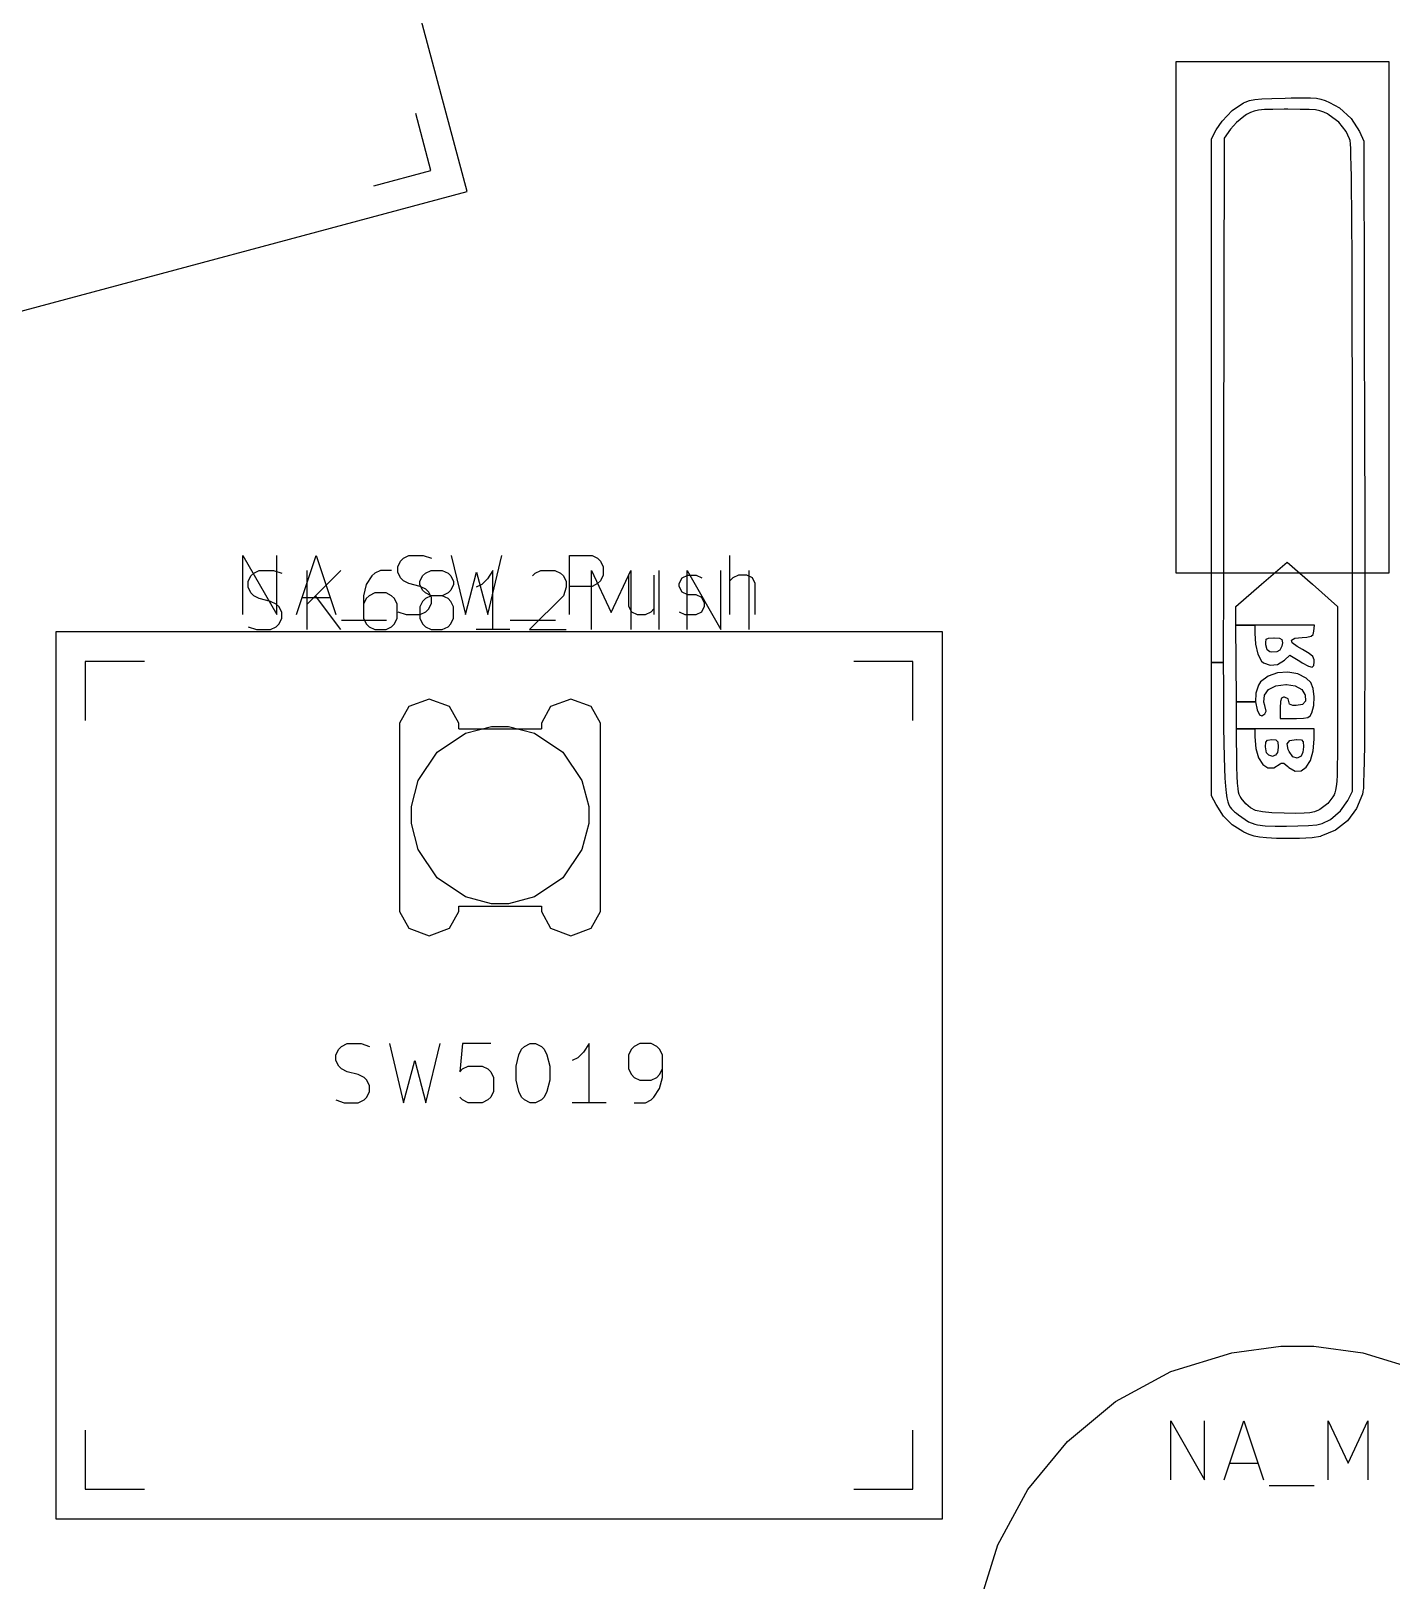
# Model space of a CAD drawing. Extents: x 0 to 141, y 0 to 216.
# Drawn here: x 77.66 to 100.66, y 53.55 to 79.76 of the extents above; entities that cross this region are included whole.
import ezdxf

# ---------------------------------------------------------------- set-up
doc = ezdxf.new("R2010")
doc.units = 0
doc.layers.get('0').update_dxf_attribs({"linetype": 'CONTINUOUS'})

msp = doc.modelspace()

# ---------------------------------------------------------------- linework, layer by layer
at = {"color": 0}
for p, q in [((85.0346, 77.0435), (81.1526, 91.5321)), ((97.0262, 79.2399), (100.626, 79.2399)), ((97.0262, 70.5887), (97.0262, 79.2399)), ((100.626, 79.2399), (100.626, 70.5887)), ((97.8048, 78.2355), (97.9745, 78.4144)), ((97.9745, 78.4144), (98.1661, 78.5428)), ((98.1661, 78.5428), (98.195, 78.5566)), ((98.195, 78.5566), (98.2652, 78.5813)), ((98.2832, 78.3788), (98.2169, 78.3442)), ((98.2652, 78.5813), (98.3548, 78.5978)), ((98.3463, 78.4035), (98.2832, 78.3788)), ((98.4208, 78.4186), (98.3463, 78.4035)), ((98.3548, 78.5978), (98.4772, 78.6102)), ((98.5213, 78.4281), (98.4208, 78.4186)), ((98.4772, 78.6102), (98.6441, 78.6183)), ((98.6607, 78.4324), (98.5213, 78.4281)), ((98.6441, 78.6183), (98.8702, 78.6239)), ((98.855, 78.4338), (98.6607, 78.4324)), ((98.9143, 78.4338), (98.855, 78.4338)), ((98.8702, 78.6239), (98.9693, 78.6268)), ((99.1224, 78.4324), (98.9143, 78.4338)), ((98.9693, 78.6268), (99.1595, 78.6282)), ((99.2738, 78.4296), (99.1224, 78.4324)), ((99.1595, 78.6282), (99.2974, 78.6268)), ((99.3814, 78.4229), (99.2738, 78.4296)), ((99.2974, 78.6268), (99.3994, 78.6197)), ((99.4586, 78.4091), (99.3814, 78.4229)), ((99.3994, 78.6197), (99.4763, 78.6045)), ((99.5232, 78.3869), (99.4586, 78.4091)), ((99.4763, 78.6045), (99.5468, 78.5813)), ((99.5853, 78.3551), (99.5232, 78.3869)), ((99.5468, 78.5813), (99.6227, 78.5495)), ((99.6227, 78.5495), (99.7878, 78.456)), ((99.7878, 78.456), (99.985, 78.2782)), ((84.4215, 77.3977), (84.1636, 78.3636)), ((97.7057, 78.0838), (97.8048, 78.2355)), ((98.0475, 78.2119), (97.948, 78.099)), ((98.1699, 78.3138), (98.0475, 78.2119)), ((98.2169, 78.3442), (98.1699, 78.3138)), ((99.617, 78.3361), (99.5853, 78.3551)), ((99.7797, 78.2147), (99.617, 78.3361)), ((99.901, 78.0577), (99.7797, 78.2147)), ((99.985, 78.2782), (100.128, 78.0577)), ((97.6242, 77.9321), (97.7057, 78.0838)), ((97.6242, 69.0771), (97.6242, 77.9321)), ((97.8394, 77.9431), (97.8299, 72.4394)), ((97.948, 78.099), (97.8394, 77.9431)), ((99.9614, 77.9364), (99.901, 78.0577)), ((99.9684, 77.9089), (99.9614, 77.9364)), ((99.974, 77.8524), (99.9684, 77.9089)), ((99.9793, 77.7656), (99.974, 77.8524)), ((100.128, 78.0577), (100.204, 77.8965)), ((100.204, 77.8965), (100.215, 72.4863)), ((99.9836, 77.6429), (99.9793, 77.7656)), ((99.9878, 77.4845), (99.9836, 77.6429)), ((83.4552, 77.1384), (84.4215, 77.3977)), ((99.9917, 77.2873), (99.9878, 77.4845)), ((99.9945, 77.046), (99.9917, 77.2873)), ((70.546, 73.1615), (85.0346, 77.0435)), ((99.9973, 76.7609), (99.9945, 77.046)), ((100, 76.4261), (99.9973, 76.7609)), ((100.002, 76.0402), (100, 76.4261)), ((100.003, 75.6006), (100.002, 76.0402)), ((100.004, 75.1046), (100.003, 75.6006)), ((100.005, 74.549), (100.004, 75.1046)), ((100.007, 73.9302), (100.005, 74.549)), ((100.007, 66.9025), (100.007, 73.9302)), ((97.8299, 72.4394), (97.8284, 71.9914)), ((100.215, 72.4863), (100.216, 71.9818)), ((97.8284, 71.9914), (97.827, 71.2819)), ((100.216, 71.9818), (100.216, 71.2156)), ((97.827, 71.2819), (97.8256, 70.6395)), ((100.216, 71.2156), (100.218, 70.5171)), ((81.2408, 69.8885), (81.2408, 70.8889)), ((81.2408, 70.8889), (81.8113, 69.8885)), ((81.8113, 69.8885), (81.8113, 70.8889)), ((82.145, 69.8885), (82.4784, 70.8889)), ((82.4784, 70.8889), (82.8118, 69.8885)), ((83.8592, 70.6988), (83.9075, 70.794)), ((83.9075, 70.794), (83.9541, 70.8424)), ((83.9541, 70.8424), (84.0493, 70.8889)), ((84.0493, 70.8889), (84.2878, 70.8889)), ((84.2878, 70.8889), (84.431, 70.8424)), ((84.7644, 70.8889), (85.0029, 69.8885)), ((85.3832, 69.8885), (85.6216, 70.8889)), ((86.7639, 69.8885), (86.7639, 70.8889)), ((86.7639, 70.8889), (87.1456, 70.8889)), ((87.1456, 70.8889), (87.2409, 70.8424)), ((87.2409, 70.8424), (87.2878, 70.794)), ((87.2878, 70.794), (87.3358, 70.6988)), ((89.4789, 69.8885), (89.4789, 70.8889)), ((98.4705, 70.4014), (98.9072, 70.7775)), ((98.9072, 70.7775), (99.3316, 70.4014)), ((81.3276, 70.4465), (81.376, 70.5418)), ((81.376, 70.5418), (81.4229, 70.5887)), ((81.4229, 70.5887), (81.5178, 70.6367)), ((81.5178, 70.6367), (81.7563, 70.6367)), ((81.7563, 70.6367), (81.8995, 70.5887)), ((82.3281, 69.6366), (82.3281, 70.6367)), ((82.8985, 70.6367), (82.3281, 70.0648)), ((83.4224, 70.5418), (83.3272, 70.3986)), ((83.4704, 70.5887), (83.4224, 70.5418)), ((83.5656, 70.6367), (83.4704, 70.5887)), ((83.7558, 70.6367), (83.5656, 70.6367)), ((83.8592, 70.6039), (83.8592, 70.6988)), ((83.9075, 70.5086), (83.8592, 70.6039)), ((84.2328, 70.4465), (84.2793, 70.5418)), ((84.2793, 70.5418), (84.3276, 70.5887)), ((84.3276, 70.5887), (84.4229, 70.6367)), ((84.4229, 70.6367), (84.613, 70.6367)), ((84.613, 70.6367), (84.7094, 70.5887)), ((84.7094, 70.5887), (84.7563, 70.5418)), ((84.7563, 70.5418), (84.8046, 70.4465)), ((85.0029, 69.8885), (85.193, 70.6039)), ((85.193, 70.6039), (85.3832, 69.8885)), ((85.4699, 70.6367), (85.375, 70.4935)), ((85.4699, 69.6366), (85.4699, 70.6367)), ((86.137, 70.5418), (86.1854, 70.5887)), ((86.1854, 70.5887), (86.2803, 70.6367)), ((86.2803, 70.6367), (86.5188, 70.6367)), ((86.5188, 70.6367), (86.614, 70.5887)), ((86.614, 70.5887), (86.6606, 70.5418)), ((86.6606, 70.5418), (86.7089, 70.4465)), ((87.1375, 69.6366), (87.1375, 70.6367)), ((87.1375, 70.6367), (87.4709, 69.923)), ((87.3358, 70.5556), (87.2878, 70.4603)), ((87.3358, 70.6988), (87.3358, 70.5556)), ((87.4709, 69.923), (87.8046, 70.6367)), ((87.7644, 70.5556), (87.7644, 70.032)), ((87.8046, 70.6367), (87.8046, 69.6366)), ((88.193, 70.5556), (88.193, 69.8885)), ((88.2798, 69.6366), (88.2798, 70.6367)), ((88.6686, 70.5086), (88.7635, 70.5556)), ((88.7568, 69.6366), (88.7568, 70.6367)), ((88.7568, 70.6367), (89.3272, 69.6366)), ((88.7635, 70.5556), (88.9071, 70.5556)), ((88.9071, 70.5556), (89.002, 70.5086)), ((89.3272, 69.6366), (89.3272, 70.6367)), ((89.6221, 70.5556), (89.5255, 70.5086)), ((89.764, 70.5556), (89.6221, 70.5556)), ((89.8592, 70.5086), (89.764, 70.5556)), ((89.8042, 69.6366), (89.8042, 70.6367)), ((100.626, 70.5887), (97.0262, 70.5887)), ((97.8256, 70.6395), (97.8256, 70.061)), ((100.218, 70.5171), (100.218, 69.3194)), ((81.3276, 70.3516), (81.3276, 70.4465)), ((81.376, 70.255), (81.3276, 70.3516)), ((81.4229, 70.2084), (81.376, 70.255)), ((83.3272, 70.3986), (83.2803, 70.2084)), ((83.4704, 70.255), (83.3755, 70.2084)), ((83.6605, 70.255), (83.4704, 70.255)), ((83.7558, 70.2084), (83.6605, 70.255)), ((83.9541, 70.4603), (83.9075, 70.5086)), ((84.0493, 70.4137), (83.9541, 70.4603)), ((84.2409, 70.3654), (84.0493, 70.4137)), ((84.2328, 70.3986), (84.2328, 70.4465)), ((84.2793, 70.3033), (84.2328, 70.3986)), ((84.3361, 70.3171), (84.2409, 70.3654)), ((84.3276, 70.255), (84.2793, 70.3033)), ((84.4229, 70.2084), (84.3276, 70.255)), ((84.3827, 70.2702), (84.3361, 70.3171)), ((84.431, 70.1753), (84.3827, 70.2702)), ((84.7094, 70.255), (84.613, 70.2084)), ((84.7563, 70.3033), (84.7094, 70.255)), ((84.8046, 70.3986), (84.7563, 70.3033)), ((84.8046, 70.4465), (84.8046, 70.3986)), ((85.2798, 70.3986), (85.1849, 70.3516)), ((85.375, 70.4935), (85.2798, 70.3986)), ((86.7089, 70.3516), (86.6606, 70.2084)), ((86.7089, 70.4465), (86.7089, 70.3516)), ((87.1456, 70.3654), (86.7639, 70.3654)), ((87.2409, 70.4137), (87.1456, 70.3654)), ((87.2878, 70.4603), (87.2409, 70.4137)), ((88.6217, 70.4137), (88.6686, 70.5086)), ((88.6217, 70.3654), (88.6217, 70.4137)), ((88.6686, 70.2702), (88.6217, 70.3654)), ((88.7635, 70.2222), (88.6686, 70.2702)), ((89.5255, 70.5086), (89.4789, 70.4603)), ((89.9072, 70.4137), (89.8592, 70.5086)), ((89.9072, 69.8885), (89.9072, 70.4137)), ((98.0352, 70.0236), (98.4705, 70.4014)), ((99.3316, 70.4014), (99.756, 70.0236)), ((81.5178, 70.1601), (81.4229, 70.2084)), ((81.7093, 70.1132), (81.5178, 70.1601)), ((81.8046, 70.0648), (81.7093, 70.1132)), ((81.8515, 70.0183), (81.8046, 70.0648)), ((81.8995, 69.923), (81.8515, 70.0183)), ((82.2399, 70.1753), (82.7169, 70.1753)), ((82.8985, 69.6366), (82.4699, 70.2084)), ((83.2803, 70.2084), (83.2803, 69.8267)), ((83.3272, 70.1601), (83.2803, 70.0648)), ((83.3755, 70.2084), (83.3272, 70.1601)), ((83.8041, 70.1601), (83.7558, 70.2084)), ((83.851, 70.0648), (83.8041, 70.1601)), ((83.851, 69.8267), (83.851, 70.0648)), ((84.2793, 70.1132), (84.2328, 70.0183)), ((84.2328, 70.0183), (84.2328, 69.8267)), ((84.3276, 70.1601), (84.2793, 70.1132)), ((84.4229, 70.2084), (84.3276, 70.1601)), ((84.3361, 69.9368), (84.3827, 69.9851)), ((84.3827, 69.9851), (84.431, 70.08)), ((84.613, 70.2084), (84.4229, 70.2084)), ((84.431, 70.08), (84.431, 70.1753)), ((84.7094, 70.1601), (84.613, 70.2084)), ((84.7563, 70.1132), (84.7094, 70.1601)), ((84.8046, 70.0183), (84.7563, 70.1132)), ((84.8046, 69.8267), (84.8046, 70.0183)), ((86.6606, 70.2084), (86.0901, 69.6366)), ((87.7644, 70.032), (87.8113, 69.9368)), ((88.1447, 69.9368), (88.193, 69.9851)), ((88.9071, 70.2222), (88.7635, 70.2222)), ((89.002, 70.1753), (88.9071, 70.2222)), ((89.0503, 70.08), (89.002, 70.1753)), ((89.002, 69.9368), (89.0503, 70.032)), ((89.0503, 70.032), (89.0503, 70.08)), ((97.8256, 70.061), (97.8242, 69.5399)), ((98.0362, 69.7107), (98.0352, 70.0236)), ((99.756, 70.0236), (99.756, 69.7107)), ((81.8046, 69.6845), (81.8515, 69.7315)), ((81.8515, 69.7315), (81.8995, 69.8267)), ((81.8995, 69.8267), (81.8995, 69.923)), ((82.907, 69.7936), (83.669, 69.7936)), ((83.2803, 69.8267), (83.3272, 69.7315)), ((83.3272, 69.7315), (83.3755, 69.6845)), ((83.7558, 69.6845), (83.8041, 69.7315)), ((83.8041, 69.7315), (83.851, 69.8267)), ((83.8592, 69.9368), (84.0024, 69.8885)), ((84.0024, 69.8885), (84.2409, 69.8885)), ((84.2328, 69.8267), (84.2793, 69.7315)), ((84.2409, 69.8885), (84.3361, 69.9368)), ((84.2793, 69.7315), (84.3276, 69.6845)), ((84.7094, 69.6845), (84.7563, 69.7315)), ((84.7563, 69.7315), (84.8046, 69.8267)), ((85.7635, 69.7936), (86.5258, 69.7936)), ((87.8113, 69.9368), (87.9066, 69.8885)), ((87.9066, 69.8885), (88.0498, 69.8885)), ((88.0498, 69.8885), (88.1447, 69.9368)), ((88.6217, 69.9368), (88.7166, 69.8885)), ((88.7166, 69.8885), (88.9071, 69.8885)), ((88.9071, 69.8885), (89.002, 69.9368)), ((78.0743, 69.5964), (78.0743, 54.5966)), ((93.0741, 69.5964), (78.0743, 69.5964)), ((81.3276, 69.6845), (81.4709, 69.6366)), ((81.4709, 69.6366), (81.7093, 69.6366)), ((81.7093, 69.6366), (81.8046, 69.6845)), ((83.3755, 69.6845), (83.4704, 69.6366)), ((83.4704, 69.6366), (83.6605, 69.6366)), ((83.6605, 69.6366), (83.7558, 69.6845)), ((84.3276, 69.6845), (84.4229, 69.6366)), ((84.4229, 69.6366), (84.613, 69.6366)), ((84.613, 69.6366), (84.7094, 69.6845)), ((85.7567, 69.6366), (85.1849, 69.6366)), ((86.0901, 69.6366), (86.7089, 69.6366)), ((93.0741, 54.5966), (93.0741, 69.5964)), ((97.8242, 69.5399), (97.8242, 69.0771)), ((98.0447, 68.4541), (98.0362, 69.7107)), ((98.0362, 69.7107), (98.359, 69.7107)), ((99.3662, 69.7107), (98.0362, 69.7107)), ((98.359, 69.7107), (98.359, 69.5759)), ((98.359, 69.5759), (98.37, 69.3896)), ((98.5421, 69.4161), (98.5478, 69.4711)), ((98.5478, 69.4711), (98.5862, 69.4916)), ((98.5862, 69.4916), (98.6786, 69.4958)), ((98.6786, 69.4958), (98.6854, 69.4958)), ((98.6854, 69.4958), (98.775, 69.4891)), ((98.775, 69.4891), (98.8162, 69.4655)), ((98.8162, 69.4655), (98.8247, 69.4133)), ((98.9775, 69.4588), (99.0328, 69.4877)), ((99.0328, 69.4877), (99.1567, 69.5029)), ((99.1567, 69.5029), (99.2382, 69.5082)), ((99.2382, 69.5082), (99.3098, 69.5233)), ((99.3098, 69.5233), (99.3429, 69.5537)), ((99.3429, 69.5537), (99.3553, 69.6115)), ((99.3553, 69.6115), (99.3662, 69.7107)), ((99.756, 69.7107), (99.756, 67.9552)), ((98.37, 69.3896), (98.4084, 69.2175)), ((98.4084, 69.2175), (98.4719, 69.1032)), ((98.5449, 69.3787), (98.5421, 69.4161)), ((98.5643, 69.2947), (98.5449, 69.3787)), ((98.6123, 69.2573), (98.5643, 69.2947)), ((98.6455, 69.252), (98.6123, 69.2573)), ((98.7323, 69.2602), (98.6455, 69.252)), ((98.7806, 69.2863), (98.7323, 69.2602)), ((98.8162, 69.3554), (98.7806, 69.2863)), ((98.8247, 69.4133), (98.8162, 69.3554)), ((98.8589, 69.1169), (98.9499, 69.2051)), ((98.9499, 69.2051), (99.121, 69.0989)), ((98.9912, 69.4133), (98.9775, 69.4588)), ((99.0727, 69.3498), (98.9912, 69.4133)), ((99.1651, 69.2976), (99.0727, 69.3498)), ((99.2766, 69.2312), (99.1651, 69.2976)), ((99.3373, 69.179), (99.2766, 69.2312)), ((100.218, 69.3194), (100.216, 68.8178)), ((78.5742, 69.0961), (78.5742, 68.097)), ((79.5736, 69.0961), (78.5742, 69.0961)), ((92.5738, 69.0961), (91.5734, 69.0961)), ((92.5738, 68.097), (92.5738, 69.0961)), ((97.6242, 66.8267), (97.6242, 69.0771)), ((97.6242, 69.0771), (97.8242, 69.0771)), ((97.8242, 69.0771), (97.6242, 69.0771)), ((97.8242, 69.0771), (97.8256, 68.6664)), ((98.4719, 69.1032), (98.5061, 69.0742)), ((98.5061, 69.0742), (98.6194, 69.0316)), ((98.6194, 69.0316), (98.7432, 69.0467)), ((98.7432, 69.0467), (98.8589, 69.1169)), ((99.121, 69.0989), (99.1609, 69.0742)), ((99.1609, 69.0742), (99.2657, 69.0164)), ((99.2657, 69.0164), (99.3263, 68.9998)), ((99.3263, 68.9998), (99.3553, 69.0259)), ((99.3592, 69.1236), (99.3373, 69.179)), ((99.3553, 69.0259), (99.362, 69.0922)), ((99.362, 69.0922), (99.3592, 69.1236)), ((98.4169, 68.694), (98.3753, 68.5602)), ((98.4539, 68.7504), (98.4169, 68.694)), ((98.5834, 68.8481), (98.4539, 68.7504)), ((98.7432, 68.9031), (98.5834, 68.8481)), ((98.5905, 68.6223), (98.7118, 68.6841)), ((98.7118, 68.6841), (98.8797, 68.7077)), ((98.9182, 68.9169), (98.7432, 68.9031)), ((98.8797, 68.7077), (98.8907, 68.7063)), ((98.8907, 68.7063), (99.0395, 68.6841)), ((99.085, 68.888), (98.9182, 68.9169)), ((99.0395, 68.6841), (99.15, 68.6248)), ((99.2269, 68.8164), (99.085, 68.888)), ((99.3041, 68.7395), (99.2269, 68.8164)), ((99.344, 68.6375), (99.3041, 68.7395)), ((100.216, 68.8178), (100.215, 68.3782)), ((84.3897, 68.4597), (84.0451, 68.3355)), ((84.733, 68.3355), (84.3897, 68.4597)), ((86.789, 68.4597), (86.4457, 68.3355)), ((87.1319, 68.3355), (86.789, 68.4597)), ((97.8256, 68.6664), (97.827, 68.3038)), ((98.0447, 68.4114), (98.0447, 68.4541)), ((98.3753, 68.5602), (98.3671, 68.4114)), ((98.5104, 68.4057), (98.5202, 68.5271)), ((98.5202, 68.5271), (98.5905, 68.6223)), ((98.7929, 68.4209), (98.7887, 68.3137)), ((98.8081, 68.4735), (98.7929, 68.4209)), ((98.8441, 68.4911), (98.8081, 68.4735)), ((98.8603, 68.4925), (98.8441, 68.4911)), ((98.921, 68.4664), (98.8603, 68.4925)), ((98.9323, 68.4209), (98.921, 68.4664)), ((98.946, 68.3715), (98.9323, 68.4209)), ((99.15, 68.6248), (99.205, 68.5394)), ((99.2131, 68.4265), (99.1651, 68.3673)), ((99.205, 68.5394), (99.2078, 68.5327)), ((99.2078, 68.5327), (99.2131, 68.4265)), ((99.3606, 68.4982), (99.344, 68.6375)), ((99.3539, 68.3507), (99.3606, 68.4982)), ((84.0451, 68.3355), (83.8895, 68.0544)), ((84.89, 68.0544), (84.733, 68.3355)), ((86.4457, 68.3355), (86.2902, 68.0544)), ((87.2892, 68.0544), (87.1319, 68.3355)), ((97.827, 68.3038), (97.8299, 67.9884)), ((98.0475, 68.078), (98.0447, 68.4114)), ((98.0447, 68.4114), (98.3671, 68.4114)), ((98.3671, 68.4114), (98.0447, 68.4114)), ((98.3671, 68.4114), (98.3947, 68.2777)), ((98.3947, 68.2777), (98.4373, 68.1951)), ((98.4373, 68.1951), (98.4761, 68.1743)), ((98.4761, 68.1743), (98.527, 68.2089)), ((98.527, 68.3493), (98.5104, 68.4057)), ((98.5478, 68.2583), (98.527, 68.3493)), ((98.527, 68.2089), (98.5478, 68.2583)), ((98.7887, 68.3137), (98.7887, 68.1344)), ((98.9997, 68.3507), (98.946, 68.3715)), ((99.0589, 68.3493), (98.9997, 68.3507)), ((99.1651, 68.3673), (99.0589, 68.3493)), ((99.2533, 68.1496), (99.2932, 68.1771)), ((99.2932, 68.1771), (99.3207, 68.2255)), ((99.3207, 68.2255), (99.3221, 68.2279)), ((99.3221, 68.2279), (99.3539, 68.3507)), ((100.215, 68.3782), (100.212, 67.9979)), ((83.8895, 68.0544), (83.8895, 67.9595)), ((83.8895, 67.9595), (83.8895, 64.9594)), ((84.89, 67.9595), (84.89, 68.0544)), ((84.89, 67.9595), (86.2902, 67.9595)), ((85.0057, 67.8822), (85.4438, 67.9993)), ((85.4438, 67.9993), (85.5899, 67.9993)), ((85.5899, 67.9993), (85.7345, 67.9993)), ((85.7345, 67.9993), (86.173, 67.8822)), ((86.2902, 68.0544), (86.2902, 67.9595)), ((87.2892, 67.9595), (87.2892, 68.0544)), ((87.2892, 64.9594), (87.2892, 67.9595)), ((97.8299, 67.9884), (97.8323, 67.7168)), ((98.0475, 67.9552), (98.0475, 68.078)), ((98.0489, 67.7665), (98.0475, 67.9552)), ((98.0475, 67.9552), (98.359, 67.9552)), ((99.362, 67.9552), (98.0475, 67.9552)), ((98.359, 67.9552), (98.3601, 67.8201)), ((98.7887, 68.1344), (99.0604, 68.1344)), ((99.0604, 68.1344), (99.1817, 68.1373)), ((99.1817, 68.1373), (99.2533, 68.1496)), ((99.362, 67.7845), (99.362, 67.9552)), ((99.756, 67.9552), (99.755, 67.7594)), ((100.212, 67.9979), (100.21, 67.6783)), ((84.5287, 67.5612), (85.0057, 67.8822)), ((86.173, 67.8822), (86.6496, 67.5612)), ((97.8323, 67.7168), (97.838, 67.4825)), ((98.0514, 67.5128), (98.0489, 67.7665)), ((98.3601, 67.8201), (98.3767, 67.6257)), ((98.3767, 67.6257), (98.4222, 67.4673)), ((98.5379, 67.6533), (98.5435, 67.7319)), ((98.5545, 67.5527), (98.5379, 67.6533)), ((98.5435, 67.7319), (98.5725, 67.7679)), ((98.5725, 67.7679), (98.6455, 67.776)), ((98.6455, 67.776), (98.7143, 67.7693)), ((98.7143, 67.7693), (98.746, 67.7362)), ((98.7531, 67.6423), (98.7393, 67.5569)), ((98.746, 67.7362), (98.7531, 67.6533)), ((98.7531, 67.6533), (98.7531, 67.6423)), ((98.9072, 67.7044), (98.9513, 67.758)), ((98.9224, 67.6092), (98.9072, 67.7044)), ((98.9513, 67.758), (99.0561, 67.776)), ((99.0561, 67.776), (99.0646, 67.776)), ((99.0646, 67.776), (99.1443, 67.7693)), ((99.1443, 67.7693), (99.1775, 67.7362)), ((99.1828, 67.6547), (99.169, 67.5598)), ((99.1775, 67.7362), (99.1828, 67.6575)), ((99.1828, 67.6575), (99.1828, 67.6547)), ((99.3454, 67.5831), (99.362, 67.7845)), ((99.755, 67.7594), (99.7536, 67.5185)), ((100.21, 67.6783), (100.207, 67.4137)), ((84.2063, 67.0842), (84.5287, 67.5612)), ((86.6496, 67.5612), (86.9707, 67.0842)), ((97.838, 67.4825), (97.8436, 67.2853)), ((98.0556, 67.3118), (98.0514, 67.5128)), ((98.4222, 67.4673), (98.4913, 67.3544)), ((98.5943, 67.51), (98.5545, 67.5527)), ((98.6469, 67.4934), (98.5943, 67.51)), ((98.6578, 67.492), (98.6469, 67.4934)), ((98.691, 67.5058), (98.6578, 67.492)), ((98.709, 67.5128), (98.691, 67.5058)), ((98.7393, 67.5569), (98.709, 67.5128)), ((98.7834, 67.3626), (98.8053, 67.3791)), ((98.8053, 67.3791), (98.8508, 67.3777)), ((98.8508, 67.3777), (98.9157, 67.3227)), ((98.939, 67.5721), (98.9224, 67.6092)), ((99.0025, 67.4853), (98.939, 67.5721)), ((99.0755, 67.4617), (99.0025, 67.4853)), ((99.1387, 67.4949), (99.0755, 67.4617)), ((99.169, 67.5598), (99.1387, 67.4949)), ((99.2283, 67.3089), (99.2988, 67.4232)), ((99.2988, 67.4232), (99.3454, 67.5831)), ((99.7536, 67.5185), (99.7521, 67.3269)), ((100.207, 67.4137), (100.203, 67.2056)), ((97.8436, 67.2853), (97.8517, 67.1216)), ((97.8517, 67.1216), (97.8613, 66.9865)), ((98.0599, 67.1544), (98.0556, 67.3118)), ((98.0652, 67.0359), (98.0599, 67.1544)), ((98.4913, 67.3544), (98.5781, 67.2966)), ((98.5781, 67.2966), (98.6772, 67.2966)), ((98.6772, 67.2966), (98.7834, 67.3626)), ((98.9157, 67.3227), (98.9334, 67.3061)), ((98.9334, 67.3061), (99.0395, 67.244)), ((99.0395, 67.244), (99.1401, 67.2483)), ((99.1401, 67.2483), (99.2283, 67.3089)), ((99.7479, 67.1781), (99.7423, 67.0662)), ((99.7521, 67.3269), (99.7479, 67.1781)), ((100.203, 67.2056), (100.197, 67.05)), ((84.0892, 66.6461), (84.2063, 67.0842)), ((86.9707, 67.0842), (87.0892, 66.6461)), ((97.8613, 66.9865), (97.8725, 66.8775)), ((97.8725, 66.8775), (97.8863, 66.7907)), ((98.0736, 66.9505), (98.0652, 67.0359)), ((98.0832, 66.8884), (98.0736, 66.9505)), ((98.0944, 66.8457), (98.0832, 66.8884)), ((98.1093, 66.8143), (98.0944, 66.8457)), ((99.6968, 66.8405), (99.6777, 66.8045)), ((99.7119, 66.8761), (99.6968, 66.8405)), ((99.7246, 66.9216), (99.7119, 66.8761)), ((99.7356, 66.9837), (99.7246, 66.9216)), ((99.7423, 67.0662), (99.7356, 66.9837)), ((99.9314, 66.7466), (100.007, 66.9025)), ((100.178, 66.8542), (100.08, 66.609)), ((100.186, 66.8941), (100.178, 66.8542)), ((100.187, 66.9025), (100.186, 66.8941)), ((100.193, 66.9466), (100.187, 66.9025)), ((100.197, 67.05), (100.193, 66.9466)), ((84.0892, 66.4986), (84.0892, 66.6461)), ((87.0892, 66.6461), (87.0892, 66.4986)), ((97.7029, 66.6792), (97.6242, 66.8267)), ((97.8299, 66.4806), (97.7029, 66.6792)), ((97.8863, 66.7907), (97.9015, 66.7233)), ((97.9015, 66.7233), (97.9191, 66.6708)), ((97.9191, 66.6708), (97.9399, 66.6309)), ((97.9399, 66.6309), (97.9622, 66.602)), ((97.9622, 66.602), (97.9883, 66.5773)), ((97.9883, 66.5773), (98.0158, 66.5551)), ((98.1258, 66.7879), (98.1093, 66.8143)), ((98.1287, 66.7865), (98.1258, 66.7879)), ((98.2059, 66.6902), (98.1287, 66.7865)), ((98.2818, 66.6228), (98.2059, 66.6902)), ((98.37, 66.5787), (98.2818, 66.6228)), ((98.4857, 66.5508), (98.37, 66.5787)), ((99.4364, 66.584), (99.3676, 66.5551)), ((99.4544, 66.5925), (99.4364, 66.584)), ((99.5948, 66.6958), (99.4544, 66.5925)), ((99.6777, 66.8045), (99.5948, 66.6958)), ((99.8086, 66.5688), (99.9314, 66.7466)), ((100.08, 66.609), (99.9257, 66.4034)), ((84.0892, 66.354), (84.0892, 66.4986)), ((84.2063, 65.9158), (84.0892, 66.354)), ((87.0892, 66.354), (86.9707, 65.9158)), ((87.0892, 66.4986), (87.0892, 66.354)), ((97.9731, 66.3332), (97.8299, 66.4806)), ((98.1534, 66.2203), (97.9731, 66.3332)), ((98.0158, 66.5551), (98.0475, 66.5318)), ((98.0475, 66.5318), (98.0818, 66.5043)), ((98.0818, 66.5043), (98.1357, 66.4616)), ((98.1357, 66.4616), (98.2528, 66.3871)), ((98.2528, 66.3871), (98.3562, 66.343)), ((98.3562, 66.343), (98.4042, 66.3332)), ((98.4042, 66.3332), (98.534, 66.3194)), ((98.6455, 66.5357), (98.4857, 66.5508)), ((98.534, 66.3194), (98.7033, 66.3127)), ((98.8536, 66.5289), (98.6455, 66.5357)), ((99.0494, 66.5261), (98.8536, 66.5289)), ((99.1898, 66.5289), (99.0494, 66.5261)), ((99.0865, 66.3141), (99.2643, 66.3222)), ((99.2904, 66.5371), (99.1898, 66.5289)), ((99.2643, 66.3222), (99.4075, 66.336)), ((99.3676, 66.5551), (99.2904, 66.5371)), ((99.4075, 66.336), (99.4971, 66.354)), ((99.4971, 66.354), (99.6389, 66.4256)), ((99.6389, 66.4256), (99.8086, 66.5688)), ((99.9257, 66.4034), (99.7232, 66.2436)), ((98.1714, 66.2107), (98.1534, 66.2203)), ((98.2624, 66.1691), (98.1714, 66.2107)), ((98.3449, 66.1402), (98.2624, 66.1691)), ((98.4373, 66.1226), (98.3449, 66.1402)), ((98.5573, 66.1113), (98.4373, 66.1226)), ((98.7213, 66.1046), (98.5573, 66.1113)), ((98.7033, 66.3127), (98.8935, 66.3099)), ((98.8413, 66.1017), (98.7213, 66.1046)), ((99.1126, 66.1017), (98.8413, 66.1017)), ((98.8935, 66.3099), (99.0865, 66.3141)), ((99.3249, 66.1141), (99.1126, 66.1017)), ((99.471, 66.1388), (99.3249, 66.1141)), ((99.4763, 66.1402), (99.471, 66.1388)), ((99.7232, 66.2436), (99.4763, 66.1402)), ((84.5287, 65.4389), (84.2063, 65.9158)), ((86.9707, 65.9158), (86.6496, 65.4389)), ((85.0057, 65.1178), (84.5287, 65.4389)), ((86.6496, 65.4389), (86.173, 65.1178)), ((85.4438, 64.9993), (85.0057, 65.1178)), ((86.173, 65.1178), (85.7345, 64.9993)), ((83.8895, 64.9594), (83.8895, 64.8656)), ((83.8895, 64.8656), (84.0451, 64.5844)), ((84.733, 64.5844), (84.89, 64.8656)), ((84.89, 64.9594), (86.2902, 64.9594)), ((84.89, 64.8656), (84.89, 64.9594)), ((85.5899, 64.9993), (85.4438, 64.9993)), ((85.7345, 64.9993), (85.5899, 64.9993)), ((86.2902, 64.9594), (86.2902, 64.8656)), ((86.2902, 64.8656), (86.4457, 64.5844)), ((87.1319, 64.5844), (87.2892, 64.8656)), ((87.2892, 64.8656), (87.2892, 64.9594)), ((84.0451, 64.5844), (84.3897, 64.4592)), ((84.3897, 64.4592), (84.733, 64.5844)), ((86.4457, 64.5844), (86.789, 64.4592)), ((86.789, 64.4592), (87.1319, 64.5844)), ((82.8118, 62.4431), (82.8601, 62.5394)), ((82.8118, 62.3478), (82.8118, 62.4431)), ((82.8601, 62.5394), (82.907, 62.5863)), ((82.907, 62.5863), (83.0019, 62.6346)), ((83.0019, 62.6346), (83.2404, 62.6346)), ((83.2404, 62.6346), (83.3836, 62.5863)), ((83.7173, 62.6346), (83.9541, 61.6342)), ((84.3361, 61.6342), (84.5742, 62.6346)), ((84.9545, 62.6346), (84.9066, 62.1577)), ((85.4315, 62.6346), (84.9545, 62.6346)), ((85.8601, 62.2529), (85.907, 62.4431)), ((85.907, 62.4431), (85.955, 62.5394)), ((85.955, 62.5394), (86.0019, 62.5863)), ((86.0019, 62.5863), (86.0972, 62.6346)), ((86.0972, 62.6346), (86.1921, 62.6346)), ((86.1921, 62.6346), (86.2887, 62.5863)), ((86.2887, 62.5863), (86.3353, 62.5394)), ((86.3353, 62.5394), (86.3836, 62.4431)), ((86.3836, 62.4431), (86.4306, 62.2529)), ((86.9075, 62.3962), (86.8123, 62.3478)), ((87.0024, 62.4914), (86.9075, 62.3962)), ((87.0977, 62.6346), (87.0024, 62.4914)), ((87.0977, 61.6342), (87.0977, 62.6346)), ((87.8113, 62.5394), (87.7644, 62.4431)), ((87.7644, 62.4431), (87.7644, 62.206)), ((87.8597, 62.5863), (87.8113, 62.5394)), ((87.9546, 62.6346), (87.8597, 62.5863)), ((88.1447, 62.6346), (87.9546, 62.6346)), ((88.24, 62.5863), (88.1447, 62.6346)), ((88.2883, 62.5394), (88.24, 62.5863)), ((88.3363, 62.4431), (88.2883, 62.5394)), ((88.3363, 62.0628), (88.3363, 62.4431)), ((82.8601, 62.2529), (82.8118, 62.3478)), ((82.907, 62.206), (82.8601, 62.2529)), ((83.0019, 62.1577), (82.907, 62.206)), ((83.1921, 62.1111), (83.0019, 62.1577)), ((83.9541, 61.6342), (84.1456, 62.3478)), ((84.1456, 62.3478), (84.3361, 61.6342)), ((84.9066, 62.1577), (84.9545, 62.206)), ((84.9545, 62.206), (85.0498, 62.2529)), ((85.0498, 62.2529), (85.2883, 62.2529)), ((85.2883, 62.2529), (85.3832, 62.206)), ((85.3832, 62.206), (85.4315, 62.1577)), ((85.4315, 62.1577), (85.4784, 62.0628)), ((85.8601, 62.0159), (85.8601, 62.2529)), ((86.4306, 62.2529), (86.4306, 62.0159)), ((87.7644, 62.206), (87.8113, 62.1111)), ((88.2883, 62.1111), (88.3363, 62.206)), ((83.2887, 62.0628), (83.1921, 62.1111)), ((83.3356, 62.0159), (83.2887, 62.0628)), ((83.3836, 61.9196), (83.3356, 62.0159)), ((83.3836, 61.8243), (83.3836, 61.9196)), ((85.4784, 62.0628), (85.4784, 61.8243)), ((85.907, 61.8243), (85.8601, 62.0159)), ((86.4306, 62.0159), (86.3836, 61.8243)), ((87.8113, 62.1111), (87.8597, 62.0628)), ((87.8597, 62.0628), (87.9546, 62.0159)), ((87.9546, 62.0159), (88.1447, 62.0159)), ((88.1447, 62.0159), (88.24, 62.0628)), ((88.193, 61.7291), (88.2883, 61.8726)), ((88.24, 62.0628), (88.2883, 62.1111)), ((88.2883, 61.8726), (88.3363, 62.0628)), ((82.8118, 61.6825), (82.955, 61.6342)), ((82.955, 61.6342), (83.1921, 61.6342)), ((83.1921, 61.6342), (83.2887, 61.6825)), ((83.2887, 61.6825), (83.3356, 61.7291)), ((83.3356, 61.7291), (83.3836, 61.8243)), ((84.9545, 61.6825), (84.9066, 61.7291)), ((85.0498, 61.6342), (84.9545, 61.6825)), ((85.2883, 61.6342), (85.0498, 61.6342)), ((85.3832, 61.6825), (85.2883, 61.6342)), ((85.4315, 61.7291), (85.3832, 61.6825)), ((85.4784, 61.8243), (85.4315, 61.7291)), ((85.955, 61.7291), (85.907, 61.8243)), ((86.0019, 61.6825), (85.955, 61.7291)), ((86.0972, 61.6342), (86.0019, 61.6825)), ((86.1921, 61.6342), (86.0972, 61.6342)), ((86.2887, 61.6825), (86.1921, 61.6342)), ((86.3353, 61.7291), (86.2887, 61.6825)), ((86.3836, 61.8243), (86.3353, 61.7291)), ((87.3827, 61.6342), (86.8123, 61.6342)), ((87.8597, 61.6342), (88.0498, 61.6342)), ((88.0498, 61.6342), (88.1447, 61.6825)), ((88.1447, 61.6825), (88.193, 61.7291)), ((96.9352, 57.0879), (97.9674, 57.4075)), ((97.9674, 57.4075), (98.7986, 57.5194)), ((98.7986, 57.5194), (99.0769, 57.5194)), ((99.0769, 57.5194), (99.3539, 57.5194)), ((99.3539, 57.5194), (100.185, 57.4075)), ((100.185, 57.4075), (101.217, 57.0879)), ((96.0011, 56.581), (96.9352, 57.0879)), ((95.1879, 55.9082), (96.0011, 56.581)), ((78.5742, 56.0973), (78.5742, 55.0968)), ((92.5738, 55.0968), (92.5738, 56.0973)), ((96.9338, 55.2566), (96.9338, 56.2571)), ((96.9338, 56.2571), (97.506, 55.2566)), ((97.506, 55.2566), (97.506, 56.2571)), ((97.838, 55.2566), (98.1714, 56.2571)), ((98.1714, 56.2571), (98.5051, 55.2566)), ((99.6005, 55.2566), (99.6005, 56.2571)), ((99.6005, 56.2571), (99.9338, 55.5417)), ((99.9338, 55.5417), (100.268, 56.2571)), ((100.268, 56.2571), (100.268, 55.2566)), ((94.5155, 55.0954), (95.1879, 55.9082)), ((97.9343, 55.5417), (98.4098, 55.5417)), ((78.5742, 55.0968), (79.5736, 55.0968)), ((91.5734, 55.0968), (92.5738, 55.0968)), ((94.0082, 54.1609), (94.5155, 55.0954)), ((98.6, 55.1614), (99.362, 55.1614)), ((78.0743, 54.5966), (93.0741, 54.5966)), ((93.6886, 53.129), (94.0082, 54.1609))]:
    msp.add_line(p, q, dxfattribs=at)

doc.saveas('drawing.dxf')
